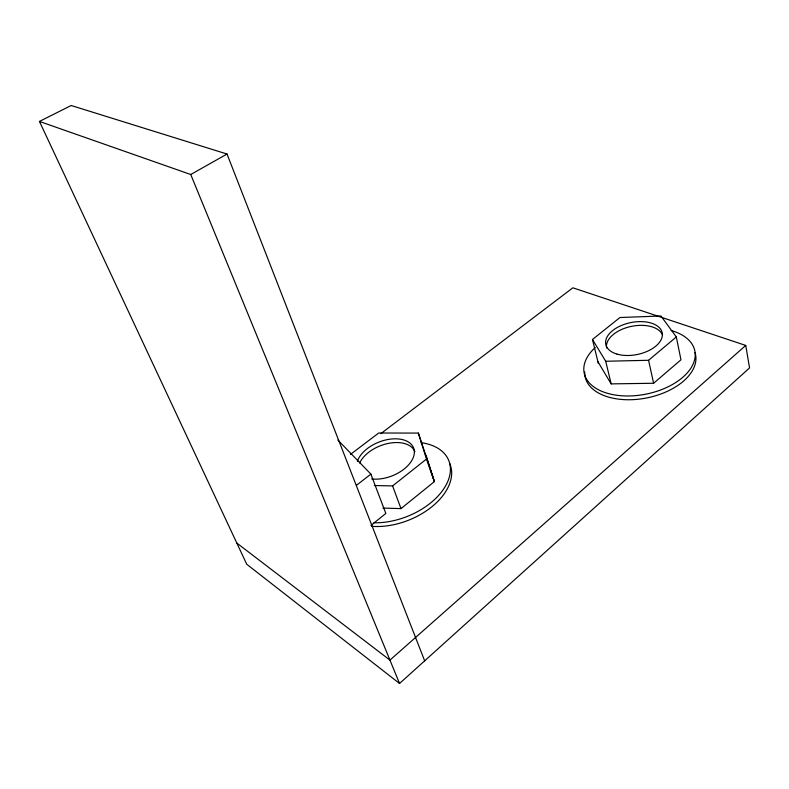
<?xml version="1.0" encoding="UTF-8"?>
<svg xmlns="http://www.w3.org/2000/svg" width="789" height="789" viewBox="0 0 789 789"><rect width="100%" height="100%" fill="white"/><g stroke="black" fill="none" stroke-linecap="round" stroke-linejoin="round"><path stroke-width="1.18" d="M424.66 660.847L227.025 154.033L71.188 105.509L39.45 121.427L246.74 564.263L399.54 683.491L749.55 367.921L745.743 345.434L572.863 287.807L380.84 433.644M745.743 345.434L389.944 660.117L236.808 543.039M597.904 361.678L611.159 383.888L653.608 383.257L680.966 359.804L676.321 336.962L660.965 315.994L619.947 317.523L592.47 339.487L598.348 363.502M592.47 339.487L605.715 361.263L648.568 360.287L676.321 336.962M382.931 508.077L400.999 508.599L434.344 481.645L426.05 455.263M370.958 525.405L385.831 513.452L370.889 474.12L337.87 440.045M374.361 485.531L392.587 485.916L426.494 459.05L418.357 433.082L378.69 433.013L350.405 454.464M356.529 485.265L370.889 474.12M39.45 121.427L190.741 174.507L227.025 154.033M190.741 174.507L399.54 683.491M392.587 485.916L400.999 508.599M418.357 433.082L433.832 479.613M426.494 459.05L434.344 481.645M605.715 361.263L611.159 383.888M648.568 360.287L653.608 383.257M671.143 330.502A56.423 32.822 -11.2 0 1 684.832 375.416A56.423 32.822 -11.2 0 1 606.376 392.981A56.423 32.822 -11.2 0 1 595.261 347.495M695.01 352.545A56.315 32.911 -11.2 0 1 644.751 398.317A56.315 32.911 -11.2 0 1 584.738 371.964M606.623 347.959A28.759 16.332 -11.5 0 1 630.243 326.626A28.759 16.332 -11.5 0 1 662.543 335.049M421.198 442.668A59.086 36.531 -21.7 0 1 445.223 486.527A59.086 36.531 -21.7 0 1 373.927 522.782M449.641 463.33A58.968 36.619 -21.8 0 1 431.839 506.785A58.968 36.619 -21.8 0 1 371.737 526.312M357.378 461.368A30.189 18.137 -21.5 0 1 394.569 438.822A30.189 18.137 -21.5 0 1 411.947 460.263A30.189 18.137 -21.5 0 1 371.619 478.933M359.636 462.995A30.13 18.186 -21.5 0 1 388.306 443.408A30.13 18.186 -21.5 0 1 414.896 451.712M617.057 354.123A28.808 16.283 -11.5 0 0 662.208 336.568A28.808 16.283 -11.5 0 0 622.659 324.96A28.808 16.283 -11.5 0 0 617.057 354.123"/></g></svg>
